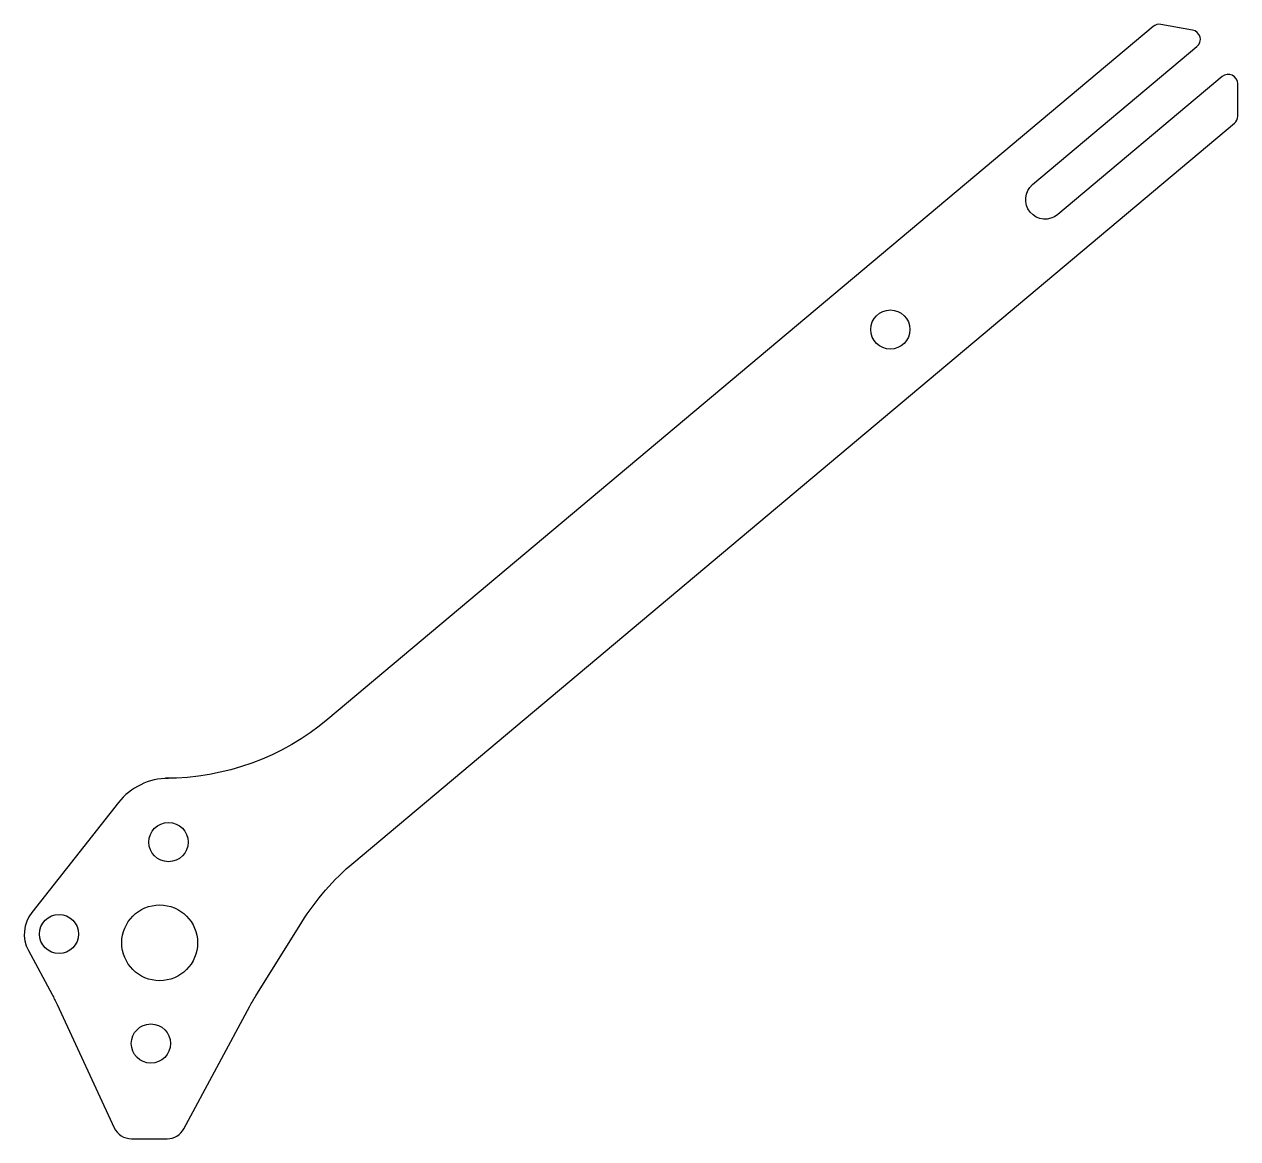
# Model space of a CAD drawing. Header units: millimetres. Extents: x -96.1 to 0, y -100.4 to -12.2.
import ezdxf

# ---------------------------------------------------------------- set-up
doc = ezdxf.new("R2010")
doc.units = ezdxf.units.MM

msp = doc.modelspace()

# ---------------------------------------------------------------- linework, layer by layer
msp.add_lwpolyline([(-6.696, -12.352), (-72.019, -67.165, -0.176327), (-84.875, -71.844), (-84.636, -71.844, 0.229624), (-88.6, -73.766), (-95.462, -82.463, 0.298784), (-95.725, -85.469), (-93.854, -88.948, -0.014613), (-93.461, -89.732), (-88.924, -99.496, 0.291845), (-87.564, -100.364), (-84.738, -100.364, 0.275909), (-83.417, -99.575), (-78.199, -89.884, -0.01605), (-77.716, -89.052), (-74.08, -83.229, -0.078792), (-69.971, -78.501), (-0.268, -20.012, 0.221695), (0, -19.438), (0, -16.892, 0.63707), (-1.232, -16.318), (-14.244, -27.236, -1), (-16.236, -24.861), (-3.225, -13.943, 0.63707), (-3.577, -12.63), (-6.083, -12.188, 0.221695)], format="xyb", close=True)
for centre, radius in [((-27.497, -36.333), 1.55), ((-84.636, -76.894), 1.55), ((-85.333, -84.864), 3), ((-93.303, -84.166), 1.55), ((-86.03, -92.833), 1.55)]:
    msp.add_circle(centre, radius)

doc.saveas('drawing.dxf')
